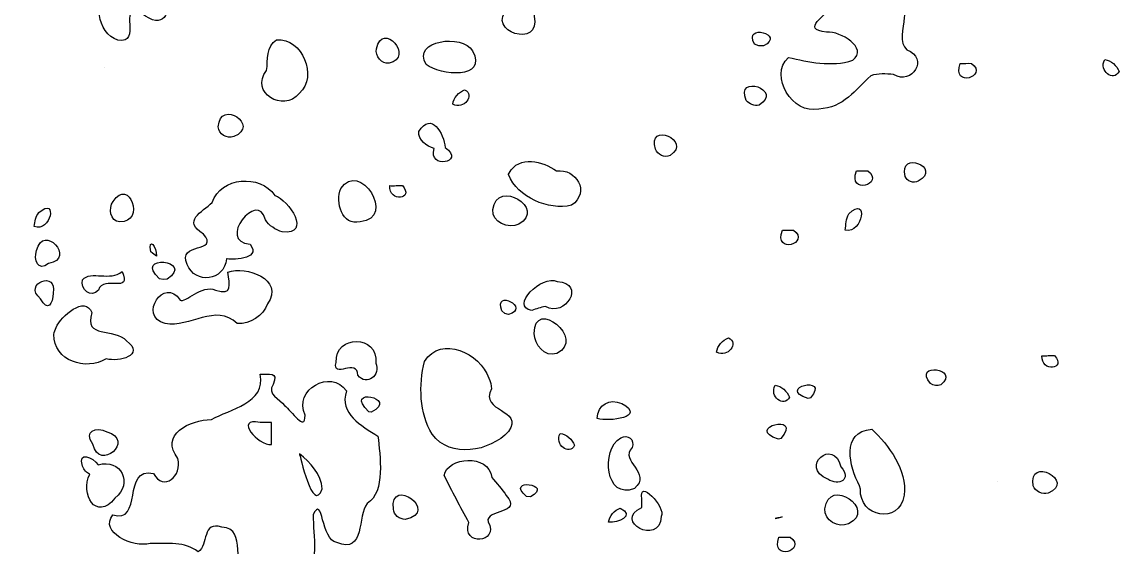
# Model space of a CAD drawing. Header units: centimetres. Extents: x -10.8 to 7.1, y -6.8 to 6.6.
# Drawn here: x -1.943 to -0.177, y 2.939 to 3.784 of the extents above; entities that cross this region are included whole.
import ezdxf

# ---------------------------------------------------------------- set-up
doc = ezdxf.new("R2010")
doc.units = ezdxf.units.CM
doc.header["$MEASUREMENT"] = 0
doc.layers.add('Layer 1', color=7, linetype='Continuous')

msp = doc.modelspace()

# ---------------------------------------------------------------- linework, layer by layer
at = {"layer": 'Layer 1'}
for points, knots in [([(-1.7384, 3.85441), (-1.75694, 3.87772), (-1.81624, 3.8659), (-1.79142, 3.83056), (-1.79142, 3.83056), (-1.8329, 3.82418), (-1.82192, 3.76541), (-1.78888, 3.75434), (-1.78888, 3.75434), (-1.74783, 3.74743), (-1.79139, 3.81443), (-1.75043, 3.79762), (-1.75043, 3.79762), (-1.71644, 3.76971), (-1.69853, 3.79782), (-1.71792, 3.82971), (-1.71792, 3.82971), (-1.72208, 3.83972), (-1.72887, 3.84897), (-1.73841, 3.85441), (-1.73841, 3.85441), (-1.73841, 3.85441), (-1.7384, 3.85441), (-1.7384, 3.85441)], [0, 0, 0, 0, 0.1428571, 0.1428571, 0.1428571, 0.1428571, 0.2857143, 0.2857143, 0.2857143, 0.2857143, 0.4285714, 0.4285714, 0.4285714, 0.4285714, 0.5714286, 0.5714286, 0.5714286, 0.5714286, 0.7142857, 0.7142857, 0.7142857, 0.7142857, 1, 1, 1, 1]), ([(-1.15965, 3.80637), (-1.19997, 3.76809), (-1.10532, 3.7397), (-1.11844, 3.7932), (-1.11844, 3.7932), (-1.12536, 3.81153), (-1.07006, 3.85178), (-1.10883, 3.84496), (-1.10883, 3.84496), (-1.12946, 3.83831), (-1.14784, 3.8246), (-1.15965, 3.80638), (-1.15965, 3.80638), (-1.15965, 3.80638), (-1.15965, 3.80637), (-1.15965, 3.80637)], [0, 0, 0, 0, 0.2, 0.2, 0.2, 0.2, 0.4, 0.4, 0.4, 0.4, 0.6, 0.6, 0.6, 0.6, 1, 1, 1, 1]), ([(-0.53963, 3.69921), (-0.51022, 3.68101), (-0.48146, 3.72618), (-0.51844, 3.73872), (-0.51844, 3.73872), (-0.5433, 3.76278), (-0.49301, 3.82687), (-0.55152, 3.82065), (-0.55152, 3.82065), (-0.58001, 3.82556), (-0.62521, 3.85384), (-0.63878, 3.81274), (-0.63878, 3.81274), (-0.64599, 3.79248), (-0.69189, 3.77256), (-0.64744, 3.7672), (-0.64744, 3.7672), (-0.6246, 3.76945), (-0.57989, 3.74178), (-0.6053, 3.72242), (-0.6053, 3.72242), (-0.64049, 3.71021), (-0.67684, 3.72021), (-0.70892, 3.72655), (-0.70892, 3.72655), (-0.74135, 3.69735), (-0.70197, 3.63407), (-0.66, 3.64365), (-0.66, 3.64365), (-0.62037, 3.64529), (-0.60065, 3.67521), (-0.57644, 3.69724), (-0.57644, 3.69724), (-0.5646, 3.70117), (-0.55185, 3.70057), (-0.53963, 3.6992), (-0.53963, 3.6992), (-0.53963, 3.6992), (-0.53963, 3.69921), (-0.53963, 3.69921)], [0, 0, 0, 0, 0.0909091, 0.0909091, 0.0909091, 0.0909091, 0.1818182, 0.1818182, 0.1818182, 0.1818182, 0.2727273, 0.2727273, 0.2727273, 0.2727273, 0.3636364, 0.3636364, 0.3636364, 0.3636364, 0.4545455, 0.4545455, 0.4545455, 0.4545455, 0.5454545, 0.5454545, 0.5454545, 0.5454545, 0.6363636, 0.6363636, 0.6363636, 0.6363636, 0.7272727, 0.7272727, 0.7272727, 0.7272727, 0.8181818, 0.8181818, 0.8181818, 0.8181818, 1, 1, 1, 1]), ([(-1.3519, 3.71752), (-1.3104, 3.72695), (-1.36255, 3.78678), (-1.37226, 3.7406), (-1.37226, 3.7406), (-1.37437, 3.72902), (-1.36433, 3.71562), (-1.3519, 3.71752)], [0, 0, 0, 0, 0.3333333, 0.3333333, 0.3333333, 0.3333333, 1, 1, 1, 1]), ([(-0.74929, 3.74549), (-0.71131, 3.76327), (-0.78344, 3.7829), (-0.76341, 3.74812), (-0.76341, 3.74812), (-0.76341, 3.74812), (-0.75665, 3.74519), (-0.75665, 3.74519), (-0.75665, 3.74519), (-0.75665, 3.74519), (-0.74929, 3.74549), (-0.74929, 3.74549)], [0, 0, 0, 0, 0.25, 0.25, 0.25, 0.25, 0.5, 0.5, 0.5, 0.5, 1, 1, 1, 1]), ([(-1.29246, 3.71561), (-1.26933, 3.69675), (-1.19291, 3.69106), (-1.21754, 3.73746), (-1.21754, 3.73746), (-1.23374, 3.76519), (-1.31564, 3.75458), (-1.29246, 3.71561)], [0, 0, 0, 0, 0.3333333, 0.3333333, 0.3333333, 0.3333333, 1, 1, 1, 1]), ([(-1.54919, 3.70583), (-1.57705, 3.67047), (-1.52237, 3.63691), (-1.49647, 3.66883), (-1.49647, 3.66883), (-1.46614, 3.69676), (-1.49173, 3.75792), (-1.53315, 3.75521), (-1.53315, 3.75521), (-1.55033, 3.74471), (-1.54656, 3.72272), (-1.54919, 3.70583)], [0, 0, 0, 0, 0.25, 0.25, 0.25, 0.25, 0.5, 0.5, 0.5, 0.5, 1, 1, 1, 1]), ([(-0.43236, 3.71722), (-0.44706, 3.6769), (-0.38593, 3.69592), (-0.4142, 3.71722), (-0.4142, 3.71722), (-0.42025, 3.71737), (-0.42631, 3.71706), (-0.43236, 3.71722)], [0, 0, 0, 0, 0.3333333, 0.3333333, 0.3333333, 0.3333333, 1, 1, 1, 1]), ([(-0.19979, 3.72318), (-0.20986, 3.70518), (-0.18539, 3.68675), (-0.17663, 3.70413), (-0.17663, 3.70413), (-0.18054, 3.71336), (-0.18943, 3.72217), (-0.19979, 3.72318)], [0, 0, 0, 0, 0.3333333, 0.3333333, 0.3333333, 0.3333333, 1, 1, 1, 1]), ([(-0.75624, 3.65007), (-0.71571, 3.67415), (-0.79581, 3.7012), (-0.77684, 3.65763), (-0.77684, 3.65763), (-0.77223, 3.65144), (-0.76382, 3.648), (-0.75624, 3.65007)], [0, 0, 0, 0, 0.3333333, 0.3333333, 0.3333333, 0.3333333, 1, 1, 1, 1]), ([(-1.24938, 3.65162), (-1.23138, 3.64155), (-1.21295, 3.66602), (-1.23033, 3.67478), (-1.23033, 3.67478), (-1.23956, 3.67087), (-1.24837, 3.66198), (-1.24938, 3.65162)], [0, 0, 0, 0, 0.3333333, 0.3333333, 0.3333333, 0.3333333, 1, 1, 1, 1]), ([(-1.6019, 3.59944), (-1.55849, 3.61647), (-1.62431, 3.66108), (-1.62693, 3.61521), (-1.62693, 3.61521), (-1.62699, 3.60327), (-1.61254, 3.59488), (-1.6019, 3.59944)], [0, 0, 0, 0, 0.3333333, 0.3333333, 0.3333333, 0.3333333, 1, 1, 1, 1]), ([(-1.27925, 3.58006), (-1.29037, 3.54631), (-1.22755, 3.55715), (-1.26149, 3.58166), (-1.26149, 3.58166), (-1.26382, 3.60397), (-1.2838, 3.64051), (-1.3038, 3.60767), (-1.3038, 3.60767), (-1.30589, 3.59368), (-1.29091, 3.58348), (-1.27925, 3.58006)], [0, 0, 0, 0, 0.25, 0.25, 0.25, 0.25, 0.5, 0.5, 0.5, 0.5, 1, 1, 1, 1]), ([(-0.89949, 3.56915), (-0.86252, 3.59291), (-0.93725, 3.62442), (-0.92303, 3.57911), (-0.92303, 3.57911), (-0.91943, 3.57043), (-0.90834, 3.56452), (-0.89949, 3.56915)], [0, 0, 0, 0, 0.3333333, 0.3333333, 0.3333333, 0.3333333, 1, 1, 1, 1]), ([(-1.15985, 3.5382), (-1.14481, 3.50112), (-1.0953, 3.48037), (-1.05806, 3.48884), (-1.05806, 3.48884), (-1.02757, 3.50982), (-1.05076, 3.54864), (-1.08234, 3.54402), (-1.08234, 3.54402), (-1.10434, 3.55981), (-1.143, 3.56989), (-1.15866, 3.5406), (-1.15866, 3.5406), (-1.15866, 3.5406), (-1.15953, 3.53884), (-1.15953, 3.53884), (-1.15953, 3.53884), (-1.15953, 3.53884), (-1.15985, 3.53819), (-1.15985, 3.53819), (-1.15985, 3.53819), (-1.15985, 3.53819), (-1.15985, 3.5382), (-1.15985, 3.5382)], [0, 0, 0, 0, 0.1428571, 0.1428571, 0.1428571, 0.1428571, 0.2857143, 0.2857143, 0.2857143, 0.2857143, 0.4285714, 0.4285714, 0.4285714, 0.4285714, 0.5714286, 0.5714286, 0.5714286, 0.5714286, 0.7142857, 0.7142857, 0.7142857, 0.7142857, 1, 1, 1, 1]), ([(-0.49987, 3.5274), (-0.46053, 3.54968), (-0.53177, 3.57802), (-0.52114, 3.53532), (-0.52114, 3.53532), (-0.51795, 3.52734), (-0.50751, 3.52333), (-0.49987, 3.5274)], [0, 0, 0, 0, 0.3333333, 0.3333333, 0.3333333, 0.3333333, 1, 1, 1, 1]), ([(-1.39861, 3.46217), (-1.33892, 3.46797), (-1.39972, 3.56294), (-1.42968, 3.51553), (-1.42968, 3.51553), (-1.43882, 3.49428), (-1.42806, 3.4551), (-1.39861, 3.46217)], [0, 0, 0, 0, 0.3333333, 0.3333333, 0.3333333, 0.3333333, 1, 1, 1, 1]), ([(-1.78562, 3.46199), (-1.7434, 3.4603), (-1.77069, 3.53552), (-1.79619, 3.49475), (-1.79619, 3.49475), (-1.80401, 3.48426), (-1.80153, 3.46281), (-1.78562, 3.46199)], [0, 0, 0, 0, 0.3333333, 0.3333333, 0.3333333, 0.3333333, 1, 1, 1, 1]), ([(-1.52396, 3.44583), (-1.47575, 3.44079), (-1.51333, 3.49706), (-1.5359, 3.50472), (-1.5359, 3.50472), (-1.55925, 3.53968), (-1.62313, 3.53431), (-1.63662, 3.49331), (-1.63662, 3.49331), (-1.65316, 3.47791), (-1.68548, 3.46357), (-1.65097, 3.44247), (-1.65097, 3.44247), (-1.62411, 3.41183), (-1.69411, 3.42968), (-1.67723, 3.39347), (-1.67723, 3.39347), (-1.66392, 3.36102), (-1.61685, 3.36673), (-1.614, 3.40252), (-1.614, 3.40252), (-1.60923, 3.40169), (-1.55648, 3.39923), (-1.57551, 3.42616), (-1.57551, 3.42616), (-1.6311, 3.42943), (-1.56261, 3.51493), (-1.55119, 3.46556), (-1.55119, 3.46556), (-1.54509, 3.45576), (-1.53479, 3.44928), (-1.52396, 3.44583)], [0, 0, 0, 0, 0.1111111, 0.1111111, 0.1111111, 0.1111111, 0.2222222, 0.2222222, 0.2222222, 0.2222222, 0.3333333, 0.3333333, 0.3333333, 0.3333333, 0.4444444, 0.4444444, 0.4444444, 0.4444444, 0.5555556, 0.5555556, 0.5555556, 0.5555556, 0.6666667, 0.6666667, 0.6666667, 0.6666667, 0.7777778, 0.7777778, 0.7777778, 0.7777778, 1, 1, 1, 1]), ([(-1.14312, 3.45847), (-1.09824, 3.48327), (-1.1776, 3.53296), (-1.18507, 3.48172), (-1.18507, 3.48172), (-1.18673, 3.46142), (-1.15923, 3.45032), (-1.14312, 3.45847)], [0, 0, 0, 0, 0.3333333, 0.3333333, 0.3333333, 0.3333333, 1, 1, 1, 1]), ([(-0.59949, 3.54428), (-0.61419, 3.50396), (-0.55306, 3.52298), (-0.58133, 3.54428), (-0.58133, 3.54428), (-0.58738, 3.54443), (-0.59344, 3.54412), (-0.59949, 3.54428)], [0, 0, 0, 0, 0.3333333, 0.3333333, 0.3333333, 0.3333333, 1, 1, 1, 1]), ([(-1.35094, 3.52043), (-1.35233, 3.49233), (-1.3107, 3.49863), (-1.33058, 3.52057), (-1.33058, 3.52057), (-1.33739, 3.52155), (-1.34414, 3.51933), (-1.35094, 3.52043)], [0, 0, 0, 0, 0.3333333, 0.3333333, 0.3333333, 0.3333333, 1, 1, 1, 1]), ([(-1.92338, 3.45483), (-1.89692, 3.44407), (-1.88438, 3.50368), (-1.91585, 3.47712), (-1.91585, 3.47712), (-1.92136, 3.47099), (-1.92174, 3.46246), (-1.92338, 3.45483)], [0, 0, 0, 0, 0.3333333, 0.3333333, 0.3333333, 0.3333333, 1, 1, 1, 1]), ([(-0.61738, 3.44887), (-0.58857, 3.44232), (-0.57987, 3.50623), (-0.61175, 3.47492), (-0.61175, 3.47492), (-0.61688, 3.4672), (-0.61631, 3.45765), (-0.61738, 3.44887)], [0, 0, 0, 0, 0.3333333, 0.3333333, 0.3333333, 0.3333333, 1, 1, 1, 1]), ([(-1.90015, 3.39496), (-1.85541, 3.40269), (-1.9092, 3.46128), (-1.91939, 3.41575), (-1.91939, 3.41575), (-1.9249, 3.40138), (-1.91741, 3.38108), (-1.90015, 3.39496)], [0, 0, 0, 0, 0.3333333, 0.3333333, 0.3333333, 0.3333333, 1, 1, 1, 1]), ([(-0.71876, 3.44887), (-0.73346, 3.40855), (-0.67233, 3.42757), (-0.7006, 3.44887), (-0.7006, 3.44887), (-0.70665, 3.44902), (-0.71271, 3.44871), (-0.71876, 3.44887)], [0, 0, 0, 0, 0.3333333, 0.3333333, 0.3333333, 0.3333333, 1, 1, 1, 1]), ([(-1.72658, 3.40712), (-1.72508, 3.42163), (-1.74076, 3.43925), (-1.73558, 3.41402), (-1.73558, 3.41402), (-1.73558, 3.41402), (-1.73277, 3.41151), (-1.73277, 3.41151), (-1.73277, 3.41151), (-1.73277, 3.41151), (-1.72658, 3.40712), (-1.72658, 3.40712)], [0, 0, 0, 0, 0.25, 0.25, 0.25, 0.25, 0.5, 0.5, 0.5, 0.5, 1, 1, 1, 1]), ([(-1.70951, 3.36979), (-1.66252, 3.40126), (-1.7664, 3.41074), (-1.72137, 3.37047), (-1.72137, 3.37047), (-1.72137, 3.37047), (-1.71548, 3.36924), (-1.71548, 3.36924), (-1.71548, 3.36924), (-1.71548, 3.36924), (-1.70951, 3.36979), (-1.70951, 3.36979)], [0, 0, 0, 0, 0.25, 0.25, 0.25, 0.25, 0.5, 0.5, 0.5, 0.5, 1, 1, 1, 1]), ([(-1.89302, 3.34737), (-1.88419, 3.38466), (-1.94309, 3.3636), (-1.91308, 3.33827), (-1.91308, 3.33827), (-1.90256, 3.31573), (-1.89242, 3.33058), (-1.89302, 3.34737)], [0, 0, 0, 0, 0.3333333, 0.3333333, 0.3333333, 0.3333333, 1, 1, 1, 1]), ([(-1.82005, 3.35214), (-1.81164, 3.37781), (-1.76568, 3.34485), (-1.78185, 3.3824), (-1.78185, 3.3824), (-1.80098, 3.36549), (-1.83166, 3.38477), (-1.84563, 3.36867), (-1.84563, 3.36867), (-1.85018, 3.35402), (-1.83099, 3.33792), (-1.82006, 3.35214), (-1.82006, 3.35214), (-1.82006, 3.35214), (-1.82005, 3.35214), (-1.82005, 3.35214)], [0, 0, 0, 0, 0.2, 0.2, 0.2, 0.2, 0.4, 0.4, 0.4, 0.4, 0.6, 0.6, 0.6, 0.6, 1, 1, 1, 1]), ([(-1.54764, 3.32996), (-1.52058, 3.37003), (-1.58179, 3.39143), (-1.61163, 3.38126), (-1.61163, 3.38126), (-1.60919, 3.3607), (-1.60285, 3.34273), (-1.63139, 3.35207), (-1.63139, 3.35207), (-1.65395, 3.36221), (-1.68034, 3.33051), (-1.6883, 3.33629), (-1.6883, 3.33629), (-1.71374, 3.37503), (-1.75698, 3.31079), (-1.71255, 3.29837), (-1.71255, 3.29837), (-1.67205, 3.2909), (-1.6321, 3.33175), (-1.5963, 3.29851), (-1.5963, 3.29851), (-1.57557, 3.29667), (-1.55511, 3.3109), (-1.54764, 3.32996)], [0, 0, 0, 0, 0.1428571, 0.1428571, 0.1428571, 0.1428571, 0.2857143, 0.2857143, 0.2857143, 0.2857143, 0.4285714, 0.4285714, 0.4285714, 0.4285714, 0.5714286, 0.5714286, 0.5714286, 0.5714286, 0.7142857, 0.7142857, 0.7142857, 0.7142857, 1, 1, 1, 1]), ([(-1.10033, 3.32585), (-1.0683, 3.30723), (-1.03387, 3.36349), (-1.08134, 3.36623), (-1.08134, 3.36623), (-1.10639, 3.37804), (-1.15841, 3.32529), (-1.12217, 3.31938), (-1.12217, 3.31938), (-1.11505, 3.32222), (-1.10779, 3.32417), (-1.10034, 3.32585), (-1.10034, 3.32585), (-1.10034, 3.32585), (-1.10033, 3.32585), (-1.10033, 3.32585)], [0, 0, 0, 0, 0.2, 0.2, 0.2, 0.2, 0.4, 0.4, 0.4, 0.4, 0.6, 0.6, 0.6, 0.6, 1, 1, 1, 1]), ([(-1.89191, 3.28088), (-1.892, 3.2381), (-1.84008, 3.22165), (-1.80746, 3.24176), (-1.80746, 3.24176), (-1.78679, 3.23572), (-1.74398, 3.24727), (-1.77461, 3.27044), (-1.77461, 3.27044), (-1.79457, 3.29311), (-1.84464, 3.27282), (-1.83039, 3.31602), (-1.83039, 3.31602), (-1.84128, 3.34423), (-1.88047, 3.31058), (-1.88792, 3.29207), (-1.88792, 3.29207), (-1.88964, 3.2885), (-1.891, 3.28474), (-1.89191, 3.28088)], [0, 0, 0, 0, 0.1666667, 0.1666667, 0.1666667, 0.1666667, 0.3333333, 0.3333333, 0.3333333, 0.3333333, 0.5, 0.5, 0.5, 0.5, 0.6666667, 0.6666667, 0.6666667, 0.6666667, 1, 1, 1, 1]), ([(-1.15995, 3.31291), (-1.12249, 3.32314), (-1.18409, 3.35594), (-1.17036, 3.31867), (-1.17036, 3.31867), (-1.17036, 3.31867), (-1.16577, 3.31465), (-1.16577, 3.31465), (-1.16577, 3.31465), (-1.16577, 3.31465), (-1.15995, 3.31292), (-1.15995, 3.31292), (-1.15995, 3.31292), (-1.15995, 3.31292), (-1.15995, 3.31291), (-1.15995, 3.31291)], [0, 0, 0, 0, 0.2, 0.2, 0.2, 0.2, 0.4, 0.4, 0.4, 0.4, 0.6, 0.6, 0.6, 0.6, 1, 1, 1, 1]), ([(-1.08206, 3.25045), (-1.03406, 3.27256), (-1.1184, 3.34245), (-1.1185, 3.28218), (-1.1185, 3.28218), (-1.11751, 3.26451), (-1.10184, 3.24331), (-1.08206, 3.25045)], [0, 0, 0, 0, 0.3333333, 0.3333333, 0.3333333, 0.3333333, 1, 1, 1, 1]), ([(-1.37314, 3.23471), (-1.36906, 3.28094), (-1.43897, 3.28134), (-1.43738, 3.23573), (-1.43738, 3.23573), (-1.44421, 3.2084), (-1.40213, 3.24345), (-1.40228, 3.21522), (-1.40228, 3.21522), (-1.38746, 3.19638), (-1.36552, 3.21595), (-1.37314, 3.23471)], [0, 0, 0, 0, 0.25, 0.25, 0.25, 0.25, 0.5, 0.5, 0.5, 0.5, 1, 1, 1, 1]), ([(-1.19145, 3.21073), (-1.20568, 3.25035), (-1.26742, 3.28086), (-1.29507, 3.23736), (-1.29507, 3.23736), (-1.30433, 3.20014), (-1.30332, 3.15366), (-1.28276, 3.12025), (-1.28276, 3.12025), (-1.2528, 3.08078), (-1.18986, 3.09229), (-1.1595, 3.12474), (-1.1595, 3.12474), (-1.13362, 3.16098), (-1.20748, 3.15556), (-1.18688, 3.19326), (-1.18688, 3.19326), (-1.18739, 3.19928), (-1.18881, 3.20527), (-1.19145, 3.21073)], [0, 0, 0, 0, 0.1666667, 0.1666667, 0.1666667, 0.1666667, 0.3333333, 0.3333333, 0.3333333, 0.3333333, 0.5, 0.5, 0.5, 0.5, 0.6666667, 0.6666667, 0.6666667, 0.6666667, 1, 1, 1, 1]), ([(-0.82456, 3.25248), (-0.80656, 3.24241), (-0.78813, 3.26688), (-0.80551, 3.27564), (-0.80551, 3.27564), (-0.81474, 3.27173), (-0.82355, 3.26284), (-0.82456, 3.25248)], [0, 0, 0, 0, 0.3333333, 0.3333333, 0.3333333, 0.3333333, 1, 1, 1, 1]), ([(-0.46385, 3.19997), (-0.43056, 3.22619), (-0.50963, 3.23688), (-0.48041, 3.20178), (-0.48041, 3.20178), (-0.4757, 3.19845), (-0.46916, 3.19732), (-0.46385, 3.19997)], [0, 0, 0, 0, 0.3333333, 0.3333333, 0.3333333, 0.3333333, 1, 1, 1, 1]), ([(-0.3008, 3.24673), (-0.30219, 3.21863), (-0.26056, 3.22493), (-0.28044, 3.24687), (-0.28044, 3.24687), (-0.28725, 3.24785), (-0.294, 3.24563), (-0.3008, 3.24673)], [0, 0, 0, 0, 0.3333333, 0.3333333, 0.3333333, 0.3333333, 1, 1, 1, 1]), ([(-1.55937, 3.21691), (-1.55007, 3.17024), (-1.60804, 3.16083), (-1.63809, 3.14386), (-1.63809, 3.14386), (-1.67238, 3.14369), (-1.72231, 3.11959), (-1.69184, 3.08119), (-1.69184, 3.08119), (-1.68491, 3.05321), (-1.71428, 3.02698), (-1.73152, 3.05707), (-1.73152, 3.05707), (-1.7822, 3.06934), (-1.74775, 2.97421), (-1.79698, 2.99059), (-1.79698, 2.99059), (-1.81874, 2.96227), (-1.76432, 2.93705), (-1.7367, 2.94454), (-1.7367, 2.94454), (-1.70846, 2.94321), (-1.681, 2.94882), (-1.65932, 2.9309), (-1.65932, 2.9309), (-1.64262, 2.94193), (-1.65358, 2.98128), (-1.62136, 2.9708), (-1.62136, 2.9708), (-1.57674, 2.9697), (-1.61351, 2.90138), (-1.57189, 2.89462), (-1.57189, 2.89462), (-1.54521, 2.88885), (-1.52048, 2.89978), (-1.49681, 2.88778), (-1.49681, 2.88778), (-1.46021, 2.90982), (-1.47491, 2.95634), (-1.47418, 2.99087), (-1.47418, 2.99087), (-1.45847, 3.02497), (-1.46185, 2.94933), (-1.43616, 2.94614), (-1.43616, 2.94614), (-1.38946, 2.92659), (-1.40382, 2.98967), (-1.38698, 3.00886), (-1.38698, 3.00886), (-1.35724, 3.02773), (-1.36684, 3.08586), (-1.36983, 3.11724), (-1.36983, 3.11724), (-1.39715, 3.1343), (-1.43238, 3.15278), (-1.42072, 3.18999), (-1.42072, 3.18999), (-1.44527, 3.22635), (-1.50702, 3.19197), (-1.4872, 3.15107), (-1.4872, 3.15107), (-1.48653, 3.1216), (-1.5096, 3.15936), (-1.52021, 3.1663), (-1.52021, 3.1663), (-1.52808, 3.17706), (-1.549, 3.18443), (-1.53869, 3.20054), (-1.53869, 3.20054), (-1.52892, 3.22244), (-1.54631, 3.21587), (-1.55938, 3.21691), (-1.55938, 3.21691), (-1.55938, 3.21691), (-1.55937, 3.21691), (-1.55937, 3.21691)], [0, 0, 0, 0, 0.05, 0.05, 0.05, 0.05, 0.1, 0.1, 0.1, 0.1, 0.15, 0.15, 0.15, 0.15, 0.2, 0.2, 0.2, 0.2, 0.25, 0.25, 0.25, 0.25, 0.3, 0.3, 0.3, 0.3, 0.35, 0.35, 0.35, 0.35, 0.4, 0.4, 0.4, 0.4, 0.45, 0.45, 0.45, 0.45, 0.5, 0.5, 0.5, 0.5, 0.55, 0.55, 0.55, 0.55, 0.6, 0.6, 0.6, 0.6, 0.65, 0.65, 0.65, 0.65, 0.7, 0.7, 0.7, 0.7, 0.75, 0.75, 0.75, 0.75, 0.8, 0.8, 0.8, 0.8, 0.85, 0.85, 0.85, 0.85, 0.9, 0.9, 0.9, 0.9, 1, 1, 1, 1]), ([(-0.67318, 3.17887), (-0.64091, 3.21728), (-0.73063, 3.19432), (-0.67715, 3.17778), (-0.67715, 3.17778), (-0.67715, 3.17778), (-0.67318, 3.17887), (-0.67318, 3.17887)], [0, 0, 0, 0, 0.3333333, 0.3333333, 0.3333333, 0.3333333, 1, 1, 1, 1]), ([(-0.73037, 3.19902), (-0.74044, 3.18102), (-0.71597, 3.16259), (-0.70721, 3.17997), (-0.70721, 3.17997), (-0.71112, 3.1892), (-0.72001, 3.19801), (-0.73037, 3.19902)], [0, 0, 0, 0, 0.3333333, 0.3333333, 0.3333333, 0.3333333, 1, 1, 1, 1]), ([(-1.38054, 3.15573), (-1.33357, 3.17929), (-1.4279, 3.19693), (-1.38451, 3.1565), (-1.38451, 3.1565), (-1.38451, 3.1565), (-1.38054, 3.15573), (-1.38054, 3.15573)], [0, 0, 0, 0, 0.3333333, 0.3333333, 0.3333333, 0.3333333, 1, 1, 1, 1]), ([(-1.01674, 3.14535), (-0.99753, 3.14038), (-0.93678, 3.14702), (-0.97738, 3.16993), (-0.97738, 3.16993), (-0.99712, 3.17793), (-1.01616, 3.16852), (-1.01674, 3.14535)], [0, 0, 0, 0, 0.3333333, 0.3333333, 0.3333333, 0.3333333, 1, 1, 1, 1]), ([(-1.54149, 3.13938), (-1.54149, 3.13938), (-1.54149, 3.1036), (-1.54149, 3.1036), (-1.54149, 3.1036), (-1.56268, 3.10178), (-1.60234, 3.14752), (-1.55972, 3.13938), (-1.55972, 3.13938), (-1.55972, 3.13938), (-1.54149, 3.13938), (-1.54149, 3.13938)], [0, 0, 0, 0, 0.25, 0.25, 0.25, 0.25, 0.5, 0.5, 0.5, 0.5, 1, 1, 1, 1]), ([(-0.72101, 3.11327), (-0.68484, 3.15619), (-0.78202, 3.13045), (-0.72489, 3.11219), (-0.72489, 3.11219), (-0.72489, 3.11219), (-0.72101, 3.11327), (-0.72101, 3.11327)], [0, 0, 0, 0, 0.3333333, 0.3333333, 0.3333333, 0.3333333, 1, 1, 1, 1]), ([(-1.8287, 3.10426), (-1.81947, 3.05851), (-1.75891, 3.11088), (-1.80667, 3.12439), (-1.80667, 3.12439), (-1.8235, 3.13274), (-1.84452, 3.12543), (-1.8287, 3.10426)], [0, 0, 0, 0, 0.3333333, 0.3333333, 0.3333333, 0.3333333, 1, 1, 1, 1]), ([(-0.59294, 3.03204), (-0.59563, 2.98677), (-0.5303, 2.97379), (-0.52289, 3.02218), (-0.52289, 3.02218), (-0.51701, 3.06191), (-0.54771, 3.10368), (-0.57479, 3.1282), (-0.57479, 3.1282), (-0.62538, 3.12492), (-0.6105, 3.06741), (-0.59438, 3.03711), (-0.59438, 3.03711), (-0.59438, 3.03711), (-0.59294, 3.03204), (-0.59294, 3.03204)], [0, 0, 0, 0, 0.2, 0.2, 0.2, 0.2, 0.4, 0.4, 0.4, 0.4, 0.6, 0.6, 0.6, 0.6, 1, 1, 1, 1]), ([(-1.0764, 3.12149), (-1.08647, 3.10349), (-1.062, 3.08506), (-1.05324, 3.10244), (-1.05324, 3.10244), (-1.05715, 3.11167), (-1.06604, 3.12048), (-1.0764, 3.12149)], [0, 0, 0, 0, 0.3333333, 0.3333333, 0.3333333, 0.3333333, 1, 1, 1, 1]), ([(-0.97907, 3.11452), (-1.0119, 3.09491), (-1.0034, 3.01381), (-0.95698, 3.03284), (-0.95698, 3.03284), (-0.92711, 3.05838), (-0.98285, 3.07697), (-0.96033, 3.09873), (-0.96033, 3.09873), (-0.95607, 3.11178), (-0.96715, 3.12104), (-0.97907, 3.11452)], [0, 0, 0, 0, 0.25, 0.25, 0.25, 0.25, 0.5, 0.5, 0.5, 0.5, 1, 1, 1, 1]), ([(-0.6245, 3.06758), (-0.63543, 3.11631), (-0.6933, 3.06758), (-0.64539, 3.04782), (-0.64539, 3.04782), (-0.6281, 3.03634), (-0.60607, 3.0472), (-0.6245, 3.06758)], [0, 0, 0, 0, 0.3333333, 0.3333333, 0.3333333, 0.3333333, 1, 1, 1, 1]), ([(-1.83379, 3.0559), (-1.85013, 3.02474), (-1.82372, 2.97852), (-1.79332, 3.01744), (-1.79332, 3.01744), (-1.76327, 3.04057), (-1.7838, 3.08182), (-1.82037, 3.07123), (-1.82037, 3.07123), (-1.8287, 3.08307), (-1.85342, 3.09447), (-1.84544, 3.06878), (-1.84544, 3.06878), (-1.84317, 3.06343), (-1.83954, 3.05794), (-1.83379, 3.05591), (-1.83379, 3.05591), (-1.83379, 3.05591), (-1.83379, 3.0559), (-1.83379, 3.0559)], [0, 0, 0, 0, 0.1666667, 0.1666667, 0.1666667, 0.1666667, 0.3333333, 0.3333333, 0.3333333, 0.3333333, 0.5, 0.5, 0.5, 0.5, 0.6666667, 0.6666667, 0.6666667, 0.6666667, 1, 1, 1, 1]), ([(-1.4597, 3.03246), (-1.47498, 2.98948), (-1.49564, 3.08914), (-1.49638, 3.0889), (-1.49638, 3.0889), (-1.47906, 3.07453), (-1.46104, 3.05628), (-1.4597, 3.03246)], [0, 0, 0, 0, 0.3333333, 0.3333333, 0.3333333, 0.3333333, 1, 1, 1, 1]), ([(-1.18657, 3.05089), (-1.19168, 3.08976), (-1.2586, 3.08358), (-1.26314, 3.05392), (-1.26314, 3.05392), (-1.25007, 3.02808), (-1.23743, 3.0033), (-1.2233, 2.97803), (-1.2233, 2.97803), (-1.23715, 2.93946), (-1.17305, 2.94443), (-1.19263, 2.97941), (-1.19263, 2.97941), (-1.19707, 3.00043), (-1.13617, 2.9911), (-1.16321, 3.0216), (-1.16321, 3.0216), (-1.16997, 3.03216), (-1.17896, 3.04099), (-1.18658, 3.05089), (-1.18658, 3.05089), (-1.18658, 3.05089), (-1.18657, 3.05089), (-1.18657, 3.05089)], [0, 0, 0, 0, 0.1428571, 0.1428571, 0.1428571, 0.1428571, 0.2857143, 0.2857143, 0.2857143, 0.2857143, 0.4285714, 0.4285714, 0.4285714, 0.4285714, 0.5714286, 0.5714286, 0.5714286, 0.5714286, 0.7142857, 0.7142857, 0.7142857, 0.7142857, 1, 1, 1, 1]), ([(-0.29072, 3.02536), (-0.24499, 3.04477), (-0.32396, 3.08632), (-0.31485, 3.03732), (-0.31485, 3.03732), (-0.31141, 3.02801), (-0.30018, 3.0226), (-0.29072, 3.02536)], [0, 0, 0, 0, 0.3333333, 0.3333333, 0.3333333, 0.3333333, 1, 1, 1, 1]), ([(-1.32619, 2.98293), (-1.26799, 2.99489), (-1.35103, 3.05481), (-1.34508, 2.99964), (-1.34508, 2.99964), (-1.34463, 2.99033), (-1.33488, 2.98346), (-1.32619, 2.98293)], [0, 0, 0, 0, 0.3333333, 0.3333333, 0.3333333, 0.3333333, 1, 1, 1, 1]), ([(-1.12413, 3.01973), (-1.08495, 3.04057), (-1.16698, 3.05017), (-1.13055, 3.02024), (-1.13055, 3.02024), (-1.13055, 3.02024), (-1.12413, 3.01973), (-1.12413, 3.01973)], [0, 0, 0, 0, 0.3333333, 0.3333333, 0.3333333, 0.3333333, 1, 1, 1, 1]), ([(-0.94483, 3.00237), (-0.99327, 2.98071), (-0.91655, 2.93889), (-0.91366, 2.98783), (-0.91366, 2.98783), (-0.90562, 3.00348), (-0.95207, 3.05037), (-0.94483, 3.01651), (-0.94483, 3.01651), (-0.94483, 3.01651), (-0.94483, 3.00237), (-0.94483, 3.00237)], [0, 0, 0, 0, 0.25, 0.25, 0.25, 0.25, 0.5, 0.5, 0.5, 0.5, 1, 1, 1, 1]), ([(-0.61222, 2.97626), (-0.56533, 2.99851), (-0.64405, 3.05319), (-0.65021, 3.0003), (-0.65021, 3.0003), (-0.65199, 2.98149), (-0.62815, 2.9687), (-0.61222, 2.97626)], [0, 0, 0, 0, 0.3333333, 0.3333333, 0.3333333, 0.3333333, 1, 1, 1, 1]), ([(-0.99859, 2.97852), (-0.98348, 2.97673), (-0.95519, 2.98957), (-0.97971, 3.00126), (-0.97971, 3.00126), (-0.98947, 2.99822), (-0.99719, 2.98857), (-0.99859, 2.97852)], [0, 0, 0, 0, 0.3333333, 0.3333333, 0.3333333, 0.3333333, 1, 1, 1, 1]), ([(-0.72429, 2.95467), (-0.73899, 2.91435), (-0.67786, 2.93337), (-0.70613, 2.95467), (-0.70613, 2.95467), (-0.71218, 2.95482), (-0.71824, 2.95451), (-0.72429, 2.95467)], [0, 0, 0, 0, 0.3333333, 0.3333333, 0.3333333, 0.3333333, 1, 1, 1, 1])]:
    msp.add_open_spline(points, degree=3, knots=knots, dxfattribs=at)
for points in [[(-1.80999, 3.71126), (-1.80999, 3.71126), (-1.80999, 3.71126), (-1.80999, 3.71126)], [(-0.37296, 3.04397), (-0.37296, 3.04397), (-0.37296, 3.04397), (-0.37296, 3.04397)], [(-0.73028, 2.98449), (-0.71706, 2.98779), (-0.71339, 2.98871), (-0.73028, 2.98449)]]:
    msp.add_open_spline(points, degree=3, dxfattribs=at)

doc.saveas('drawing.dxf')
